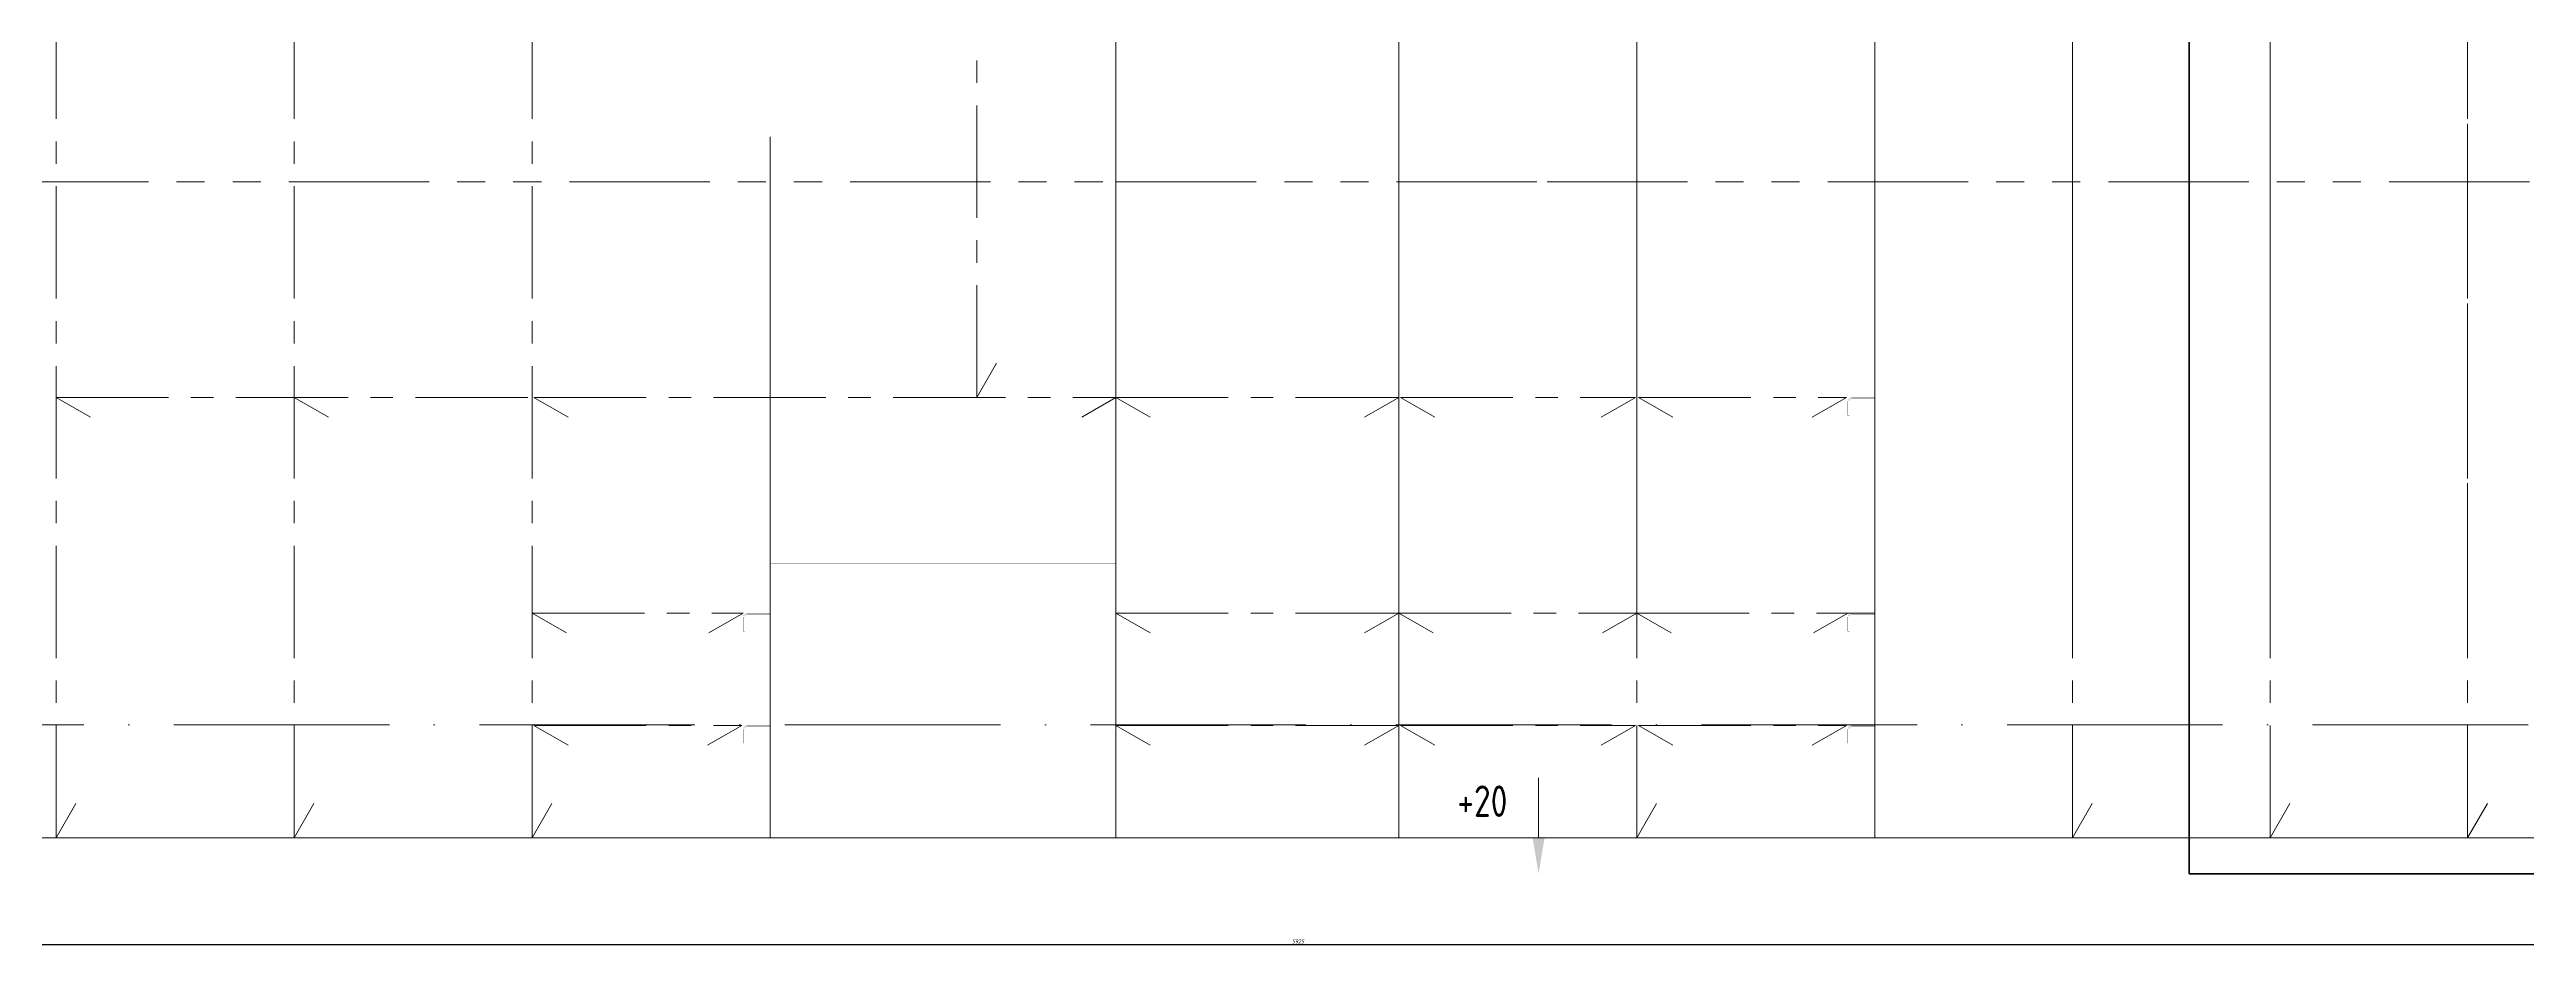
# Model space of a CAD drawing. Header units: millimetres. Extents: x 77380 to 135900, y -26587 to 17301.
# Drawn here: x 85152 to 87910, y 1132 to 2130 of the extents above; entities that cross this region are included whole.
import ezdxf

# ---------------------------------------------------------------- set-up
doc = ezdxf.new("R2010")
doc.units = ezdxf.units.MM
for name, pattern in [('K5LT32768', [0]), ('K5LT32776', [0]), ('K5LT32785', [200, 125, -25, 25, -25]), ('K5LT32791', [0]), ('K5LT32793', [340.2, 240, -50, 0.2, -50]), ('K5LT32813', [312.5, 156.25, -31.25, 31.25, -31.25, 31.25, -31.25]), ('K5LT32814', [200, 125, -25, 25, -25]), ('K5LT32815', [312.5, 156.25, -31.25, 31.25, -31.25, 31.25, -31.25]), ('K5LT32831', [0]), ('K5LT_THIN', [0])]:
    doc.linetypes.add(name, pattern=pattern)
doc.styles.add('KDIMTEXTSTYLE', font='GOST_AU.SHX', dxfattribs={"width": 0.96, "oblique": 15, "height": 5})
doc.styles.add('KTEXTSTYLE', font='GOST_AU.SHX', dxfattribs={"width": 0.96, "height": 5})
doc.dimstyles.new('KDIMSTYLE (1.00)', dxfattribs={"dimtxt": 5, "dimasz": 1, "dimexe": 2, "dimexo": 0, "dimgap": 1, "dimtad": 1, "dimtxsty": 'KDIMTEXTSTYLE', "dimsah": 1, "dimcen": 0, "dimdle": 1, "dimadec": 0, "dimazin": 0, "dimtfac": 0.667, "dimtmove": 0, "dimatfit": 3, "dimfxl": 1, "dimtvp": 1, "dimtolj": 1, "dimtzin": 0, "dimarcsym": 0})

# ---------------------------------------------------------------- blocks, each defined once
blk = doc.blocks.new('U360')
blk.add_hatch(color=7).paths.add_polyline_path([(89388.3, 15882.9), (89375, 15882.9), (89381.7, 15842.9)])
at = {"color": 7, "linetype": 'K5LT32831', "lineweight": 9}
blk.add_line((89381.7, 15882.9), (89381.7, 15949.5), dxfattribs=at)
blk = doc.blocks.new('*D579')
at = {"color": 0, "lineweight": -2}
for p, q in [((83579.2, 1212.9), (83579.2, 1132)), ((89504.2, 1210.9), (89504.2, 1132)), ((83580.2, 1134), (89503.2, 1134))]:
    blk.add_line(p, q, dxfattribs=at)
at = {"color": 0, "lineweight": 100}
for points in [[(83580.2, 1134.2), (83580.2, 1133.8), (83579.2, 1134)], [(89503.2, 1134.2), (89503.2, 1133.8), (89504.2, 1134)]]:
    blk.add_solid(points, dxfattribs=at)
at = {"layer": 'Defpoints', "color": 0, "lineweight": 100}
for p in [(83579.2, 1212.9), (89504.2, 1210.9), (89504.2, 1134)]:
    blk.add_point(p, dxfattribs=at)
at = {"color": 0, "insert": (86541.7, 1137.5), "char_height": 5, "attachment_point": 5, "style": 'KDIMTEXTSTYLE'}
blk.add_mtext('\\A1;5925', dxfattribs=at)

msp = doc.modelspace()

# ---------------------------------------------------------------- linework, layer by layer
at = {"color": 7, "linetype": 'K5LT_THIN', "lineweight": 18}
for p, q in [((87534.232, 3492.937), (87534.232, 1212.937)), ((87534.232, 3085.513), (87534.232, 1536.027))]:
    msp.add_line(p, q, dxfattribs=at)
at = {"color": 8, "linetype": 'K5LT32814', "lineweight": 18, "true_color": 0x808080}
for p, q in [((85159.232, 1252.937), (85159.232, 3452.937)), ((85424.231, 1252.937), (85424.231, 3452.937)), ((85689.231, 1252.937), (85689.231, 3452.937)), ((86184.232, 1742.937), (86184.232, 2227.937)), ((86206.247, 1781.098), (86184.232, 1742.937)), ((85197.392, 1720.921), (85159.232, 1742.937)), ((85159.232, 1742.937), (85807.232, 1742.937)), ((85462.392, 1720.921), (85424.231, 1742.937)), ((85729.392, 1720.921), (85691.232, 1742.937)), ((85691.232, 1742.937), (86339.231, 1742.937)), ((86301.071, 1720.921), (86339.231, 1742.937)), ((85689.231, 1502.937), (85924.231, 1502.937)), ((85727.392, 1480.921), (85689.231, 1502.937)), ((85886.071, 1480.921), (85924.231, 1502.937)), ((85691.232, 1377.937), (85922.731, 1377.937)), ((85729.392, 1355.921), (85691.232, 1377.937)), ((85884.571, 1355.921), (85922.731, 1377.937)), ((85181.247, 1291.098), (85159.232, 1252.937)), ((85446.247, 1291.098), (85424.231, 1252.937)), ((85711.247, 1291.098), (85689.231, 1252.937))]:
    msp.add_line(p, q, dxfattribs=at)
at = {"color": 6, "linetype": 'K5LT32776', "lineweight": 18, "true_color": 0xff00ff}
for p, q in [((86339.231, 1252.937), (86339.231, 3452.937)), ((86654.231, 3452.937), (86654.231, 1252.937)), ((86654.231, 3113.145), (86654.231, 1574.132)), ((87184.231, 2259.937), (87184.231, 1551.183)), ((87184.231, 2259.937), (87184.231, 1252.937)), ((85954.231, 1252.937), (85954.231, 2032.937)), ((82854.231, 1252.937), (90354.232, 1252.937))]:
    msp.add_line(p, q, dxfattribs=at)
at = {"color": 1, "linetype": 'K5LT32785', "lineweight": 18, "true_color": 0xff0000}
for p, q in [((87404.232, 1252.937), (87404.232, 3452.937)), ((87404.232, 1541.656), (87404.232, 3452.937)), ((87624.232, 1252.937), (87624.232, 3452.937)), ((87624.232, 1532.13), (87624.232, 3452.937)), ((87844.232, 1252.937), (87844.232, 3452.937)), ((87844.232, 1522.604), (87844.232, 3452.937)), ((86919.232, 1252.937), (86919.231, 2257.937)), ((86919.232, 1562.657), (86919.231, 2257.937)), ((86339.231, 1742.937), (86654.231, 1742.937)), ((86377.392, 1720.921), (86339.231, 1742.937)), ((86616.071, 1720.921), (86654.231, 1742.937)), ((86656.231, 1742.937), (86917.732, 1742.937)), ((86694.392, 1720.921), (86656.231, 1742.937)), ((86879.571, 1720.921), (86917.732, 1742.937)), ((86921.231, 1742.937), (87152.731, 1742.937)), ((86959.392, 1720.921), (86921.231, 1742.937)), ((87114.571, 1720.921), (87152.731, 1742.937)), ((86339.231, 1502.937), (86654.231, 1502.937)), ((86377.392, 1480.921), (86339.231, 1502.937)), ((86616.071, 1480.921), (86654.231, 1502.937)), ((86654.231, 1502.937), (86919.231, 1502.937)), ((86692.392, 1480.921), (86654.231, 1502.937)), ((86881.071, 1480.921), (86919.231, 1502.937)), ((86919.231, 1502.937), (87154.231, 1502.937)), ((86957.392, 1480.921), (86919.231, 1502.937)), ((87116.07, 1480.921), (87154.231, 1502.937)), ((86339.231, 1377.937), (86654.231, 1377.937)), ((86377.392, 1355.921), (86339.231, 1377.937)), ((86616.071, 1355.921), (86654.231, 1377.937)), ((86656.231, 1377.937), (86917.732, 1377.937)), ((86694.392, 1355.921), (86656.231, 1377.937)), ((86879.571, 1355.921), (86917.732, 1377.937)), ((86921.231, 1377.937), (87152.731, 1377.937)), ((86959.392, 1355.921), (86921.231, 1377.937)), ((87114.571, 1355.921), (87152.731, 1377.937)), ((86941.247, 1291.098), (86919.232, 1252.937)), ((87426.247, 1291.098), (87404.232, 1252.937)), ((87646.247, 1291.098), (87624.232, 1252.937)), ((87866.247, 1291.098), (87844.232, 1252.937))]:
    msp.add_line(p, q, dxfattribs=at)
at = {"color": 8, "linetype": 'K5LT32813', "lineweight": 18, "true_color": 0x808080}
msp.add_line((83855.731, 1982.937), (86339.231, 1982.937), dxfattribs=at)
at = {"color": 5, "linetype": 'K5LT32815', "lineweight": 18, "true_color": 0x0000ff}
for p, q in [((86339.231, 1982.937), (86819.231, 1982.937)), ((86819.231, 1982.937), (89604.231, 1982.937))]:
    msp.add_line(p, q, dxfattribs=at)
at = {"color": 3, "linetype": 'K5LT32768', "lineweight": 18, "true_color": 0x00ff00}
msp.add_line((87154.231, 1502.937), (87184.231, 1502.937), dxfattribs=at)
at = {"color": 8, "linetype": 'K5LT32793', "lineweight": 18, "true_color": 0x808080}
msp.add_line((83589.231, 1378.437), (89124.231, 1378.437), dxfattribs=at)
at = {"color": 3, "linetype": 'K5LT32768', "true_color": 0x00ff00, "const_width": 0.18}
msp.add_lwpolyline([(82854.231, 3492.937), (90354.232, 3492.937), (90354.232, 1212.937), (82854.231, 1212.937)], close=True, dxfattribs=at)
at = {"color": 2, "lineweight": 100}
msp.add_lwpolyline([(87534.232, 2302.937), (89504.232, 2302.937), (89504.232, 1212.937), (87534.232, 1212.937)], close=True, dxfattribs=at)
at = {"color": 7, "linetype": 'K5LT32791', "const_width": 0.18}
for points in [[(87184.231, 1741.437), (87184.231, 1742.937), (87158.731, 1742.937, 0.41421356), (87154.231, 1738.437), (87154.231, 1722.937), (87155.731, 1722.937), (87155.731, 1738.437, -0.41421356), (87158.731, 1741.437)], [(85954.231, 1501.437), (85954.231, 1502.937), (85928.731, 1502.937, 0.41421356), (85924.231, 1498.437), (85924.231, 1482.937), (85925.731, 1482.937), (85925.731, 1498.437, -0.41421356), (85928.731, 1501.437)], [(87184.231, 1501.437), (87184.231, 1502.937), (87158.731, 1502.937, 0.41421356), (87154.231, 1498.437), (87154.231, 1482.937), (87155.731, 1482.937), (87155.731, 1498.437, -0.41421356), (87158.731, 1501.437)], [(85954.231, 1376.437), (85954.231, 1377.937), (85928.731, 1377.937, 0.41421356), (85924.231, 1373.437), (85924.231, 1357.937), (85925.731, 1357.937), (85925.731, 1373.437, -0.41421356), (85928.731, 1376.437)], [(87184.231, 1376.437), (87184.231, 1377.937), (87158.731, 1377.937, 0.41421356), (87154.231, 1373.437), (87154.231, 1357.937), (87155.731, 1357.937), (87155.731, 1373.437, -0.41421356), (87158.731, 1376.437)]]:
    msp.add_lwpolyline(points, format="xyb", close=True, dxfattribs=at)
at = {"color": 6, "linetype": 'K5LT32776', "true_color": 0xff00ff, "const_width": 0.18}
msp.add_lwpolyline([(86339.231, 1553.197), (85955.231, 1553.197), (85955.231, 1557.837), (86339.231, 1557.837)], dxfattribs=at)

# ---------------------------------------------------------------- block references
msp.add_blockref('U360', (-2571.879, -14630.011))

# ---------------------------------------------------------------- texts
at = {"color": 7, "insert": (86719.37, 1311.145), "char_height": 2.5, "attachment_point": 1, "style": 'KTEXTSTYLE'}
msp.add_mtext('\\H3.5;\\W0.965;\\Q15;\\Q0;\\H35.00;+20', dxfattribs=at)

# ---------------------------------------------------------------- dimensions: what is measured, and where the dimension line sits
dim = msp.add_linear_dim(base=(89504.232, 1133.985), p1=(83579.231, 1212.937), p2=(89504.232, 1210.937), dimstyle='KDIMSTYLE (1.00)', override={"dimlfac": 1, "dimtxsty": 'KDIMTEXTSTYLE', "dimsah": 1, "dimtolj": 1})
dim.commit()
dim.dimension.update_dxf_attribs({"geometry": '*D579', "text_midpoint": (86541.732, 1137.505)})

doc.saveas('drawing.dxf')
